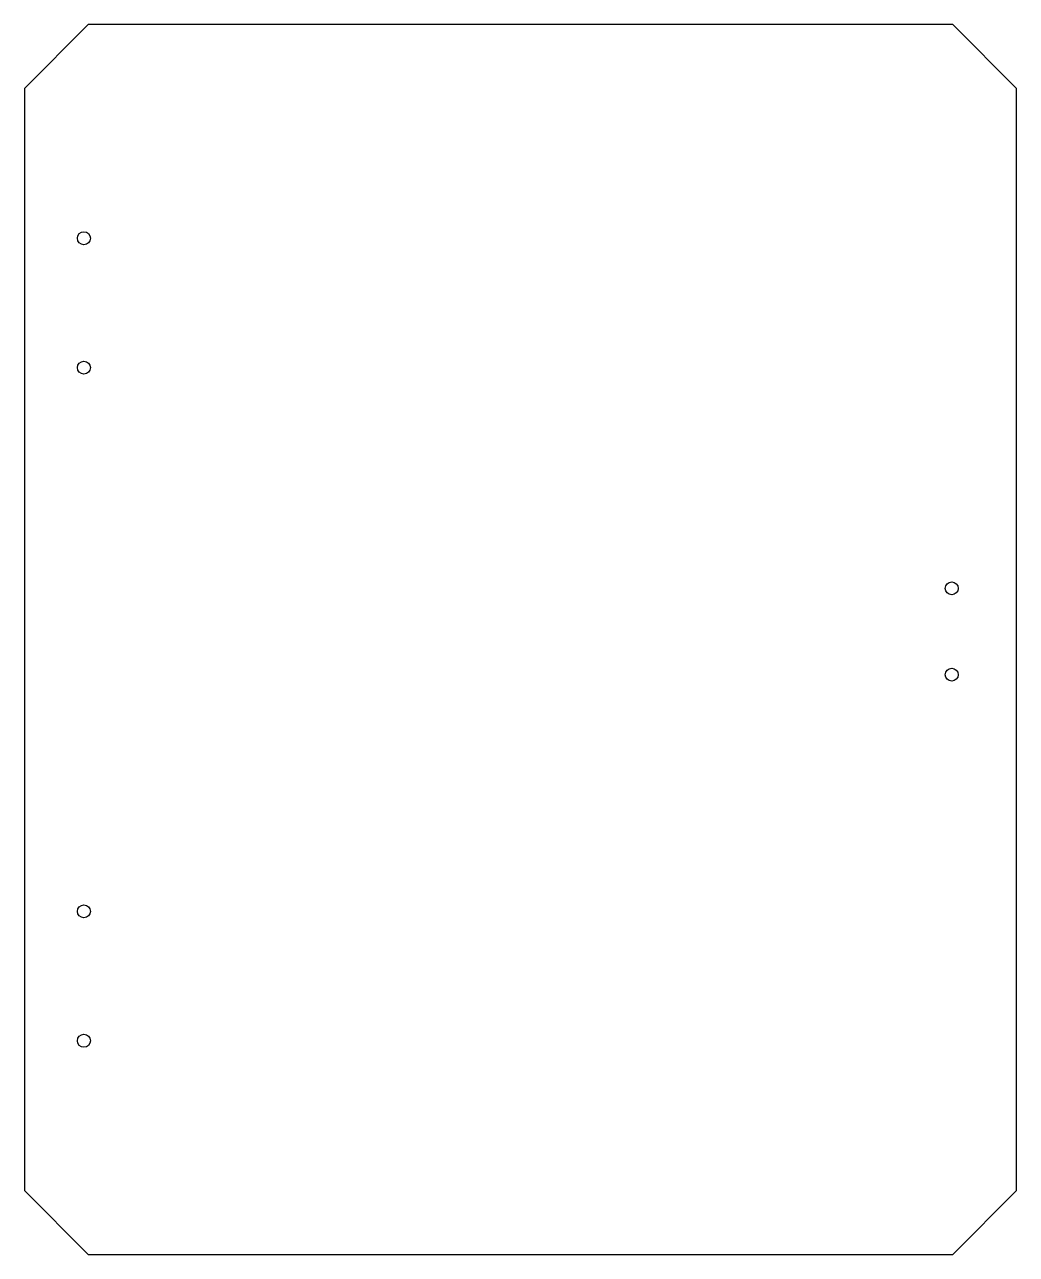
# Model space of a CAD drawing. Header units: millimetres. Extents: x -215 to 15, y 0 to 285.
import ezdxf

# ---------------------------------------------------------------- set-up
doc = ezdxf.new("R2010")
doc.units = ezdxf.units.MM

msp = doc.modelspace()

# ---------------------------------------------------------------- linework, layer by layer
msp.add_lwpolyline([(14.78, 270.22), (0, 285), (-200.44, 285), (-215.22, 270.22), (-215.22, 14.78), (-200.44, 0), (0, 0), (14.78, 14.78)], close=True)
for centre in [(-201.47, 235.5), (-201.47, 205.5), (-0.22, 154.35), (-0.22, 134.35), (-201.47, 79.5), (-201.47, 49.5)]:
    msp.add_circle(centre, 1.5)

doc.saveas('drawing.dxf')
